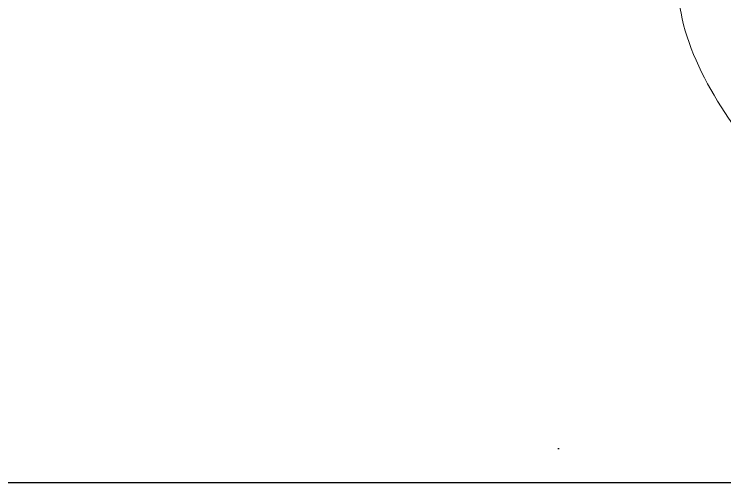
# Model space of a CAD drawing. Header units: inches. Extents: x 0.9 to 45.9, y 0.4 to 30.4.
# Drawn here: x 6.7632 to 7.1143, y 5.4312 to 5.6629 of the extents above; entities that cross this region are included whole.
import ezdxf

# ---------------------------------------------------------------- set-up
doc = ezdxf.new("R2010")
doc.units = ezdxf.units.IN
doc.header["$MEASUREMENT"] = 0
doc.layers.add('JARDÍN-PIEDRA', color=251, linetype='Continuous')

# ---------------------------------------------------------------- blocks, each defined once
blk = doc.blocks.new('yfbrtnk')
at = {"layer": 'JARDÍN-PIEDRA', "lineweight": 5}
blk.add_spline([(1911.59292, 1247.13218), (1911.5831, 1247.04574), (1911.53453, 1246.8759), (1911.53453, 1246.58263), (1911.55545, 1246.4032), (1911.55545, 1246.24074), (1911.6279, 1246.12886), (1911.71439, 1245.90188), (1911.90443, 1245.81084), (1912.04094, 1245.81084), (1912.214, 1246.03096), (1912.30219, 1246.1891), (1912.31705, 1246.25388), (1912.37401, 1246.32994), (1912.39841, 1246.5415), (1912.35248, 1246.7587), (1912.29618, 1246.93355), (1912.25005, 1247.04604), (1912.17884, 1247.14902), (1912.07522, 1247.21931), (1911.97088, 1247.27536), (1911.83843, 1247.31508), (1911.66927, 1247.31508), (1911.61484, 1247.19984), (1911.59292, 1247.13218)], degree=3, dxfattribs=at)

msp = doc.modelspace()

# ---------------------------------------------------------------- hatches: boundary and pattern name
h = msp.add_hatch()
h.set_pattern_fill('AR-SAND', color=3, scale=0.01, style=0)
h.set_pattern_definition([(37.5, (-1650.61493, -906.36356), (-0.01600031, 0.48941324), [0, -0.38608, 0, -0.4318, 0, -0.41275]), (7.5, (-1650.61493, -906.36356), (0.44952328, 0.7168251), [0, -0.20828, 0, -0.34798, 0, -0.13335]), (327.5, (-1650.92735, -906.36356), (0.79099237, 0.00143718), [0, -0.127, 0, -0.4572, 0, -0.5969]), (317.5, (-1650.92735, -906.36356), (0.76355645, 0.22292932), [0, -0.0635, 0, -0.29972, 0, -0.3429])])
h.paths.add_polyline_path([(6.21143, 6.03138), (6.21143, 5.43123), (7.18059, 5.43123), (7.03285, 5.63003), (6.95699, 5.63466), (6.84863, 5.70425), (6.80994, 5.66715), (6.76813, 5.72281), (6.69071, 5.89139), (6.64808, 6.06978), (6.55356, 5.96715), (6.5029, 5.88229), (6.42894, 5.87136), (6.33716, 5.92746), (6.30701, 6.03421), (6.26867, 6.052), (6.27414, 6.10264)])

# ---------------------------------------------------------------- linework, layer by layer
msp.add_line((13.21143, 5.43123), (4.21143, 5.43123))

# ---------------------------------------------------------------- block references
at = {"layer": 'JARDÍN-PIEDRA', "lineweight": -2, "xscale": 0.4748056821562515, "yscale": 0.4748056821562515, "zscale": 0.4748056821562515, "rotation": 319.8547368571736}
msp.add_blockref('yfbrtnk', (-1068.15616, 138.69898, -0.00904), dxfattribs=at)

doc.saveas('drawing.dxf')
